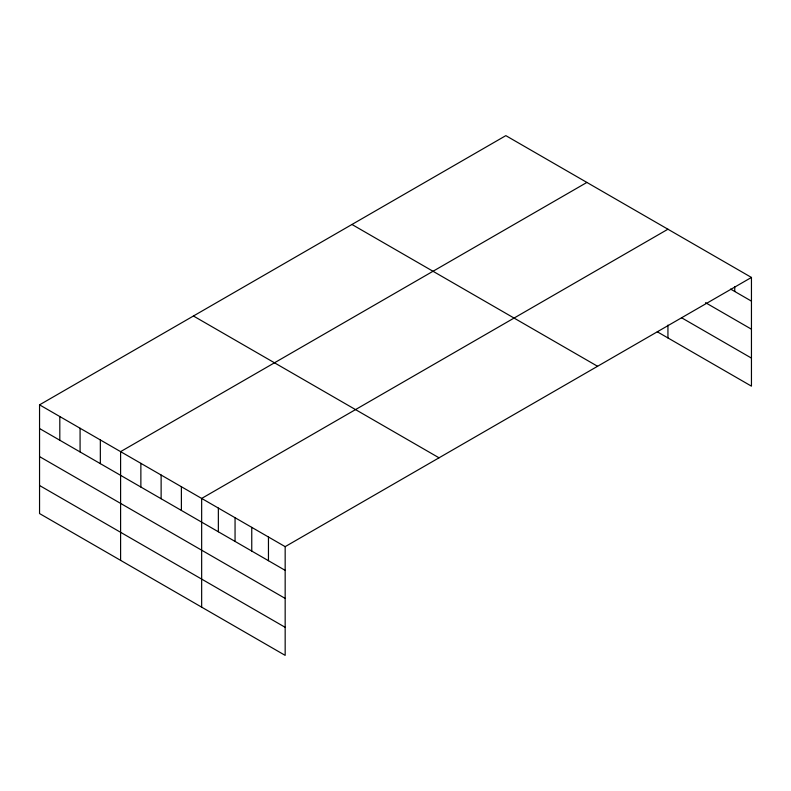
<?xml version="1.0" encoding="UTF-8"?>
<svg xmlns="http://www.w3.org/2000/svg" width="791" height="791" viewBox="0 0 791 791"><rect width="100%" height="100%" fill="white"/><g stroke="black" fill="none" stroke-linecap="round" stroke-linejoin="round"><path stroke-width="1.19" d="M39.55 404.844L285.165 546.65L285.165 655.363L39.55 513.557L39.55 404.844L505.835 135.637L751.45 277.443L751.45 386.156L657.281 331.785M586.892 182.434L120.598 451.641L120.598 560.354M667.94 229.222L201.656 498.439L201.656 607.152M285.165 546.65L751.45 277.443M730.577 289.081L751.45 301.134M705.523 302.676L751.45 329.194M681.516 317.725L751.45 358.096M351.965 224.476L597.571 366.282M193.429 316.005L439.035 457.811M39.55 428.544L285.165 570.351M39.55 456.605L285.165 598.401M39.55 485.506L285.165 627.312M734.75 286.757L734.75 291.493M667.94 325.081L667.94 337.945M268.456 537.01L268.456 560.7M251.756 527.36L251.756 551.06M235.056 517.719L235.056 541.42M218.356 508.079L218.356 531.779M181.386 486.732L181.386 510.432M161.127 475.035L161.127 498.735M140.867 463.338L140.867 487.038M100.338 439.944L100.338 463.645M80.079 428.247L80.079 451.938M59.809 416.541L59.809 440.241"/></g></svg>
